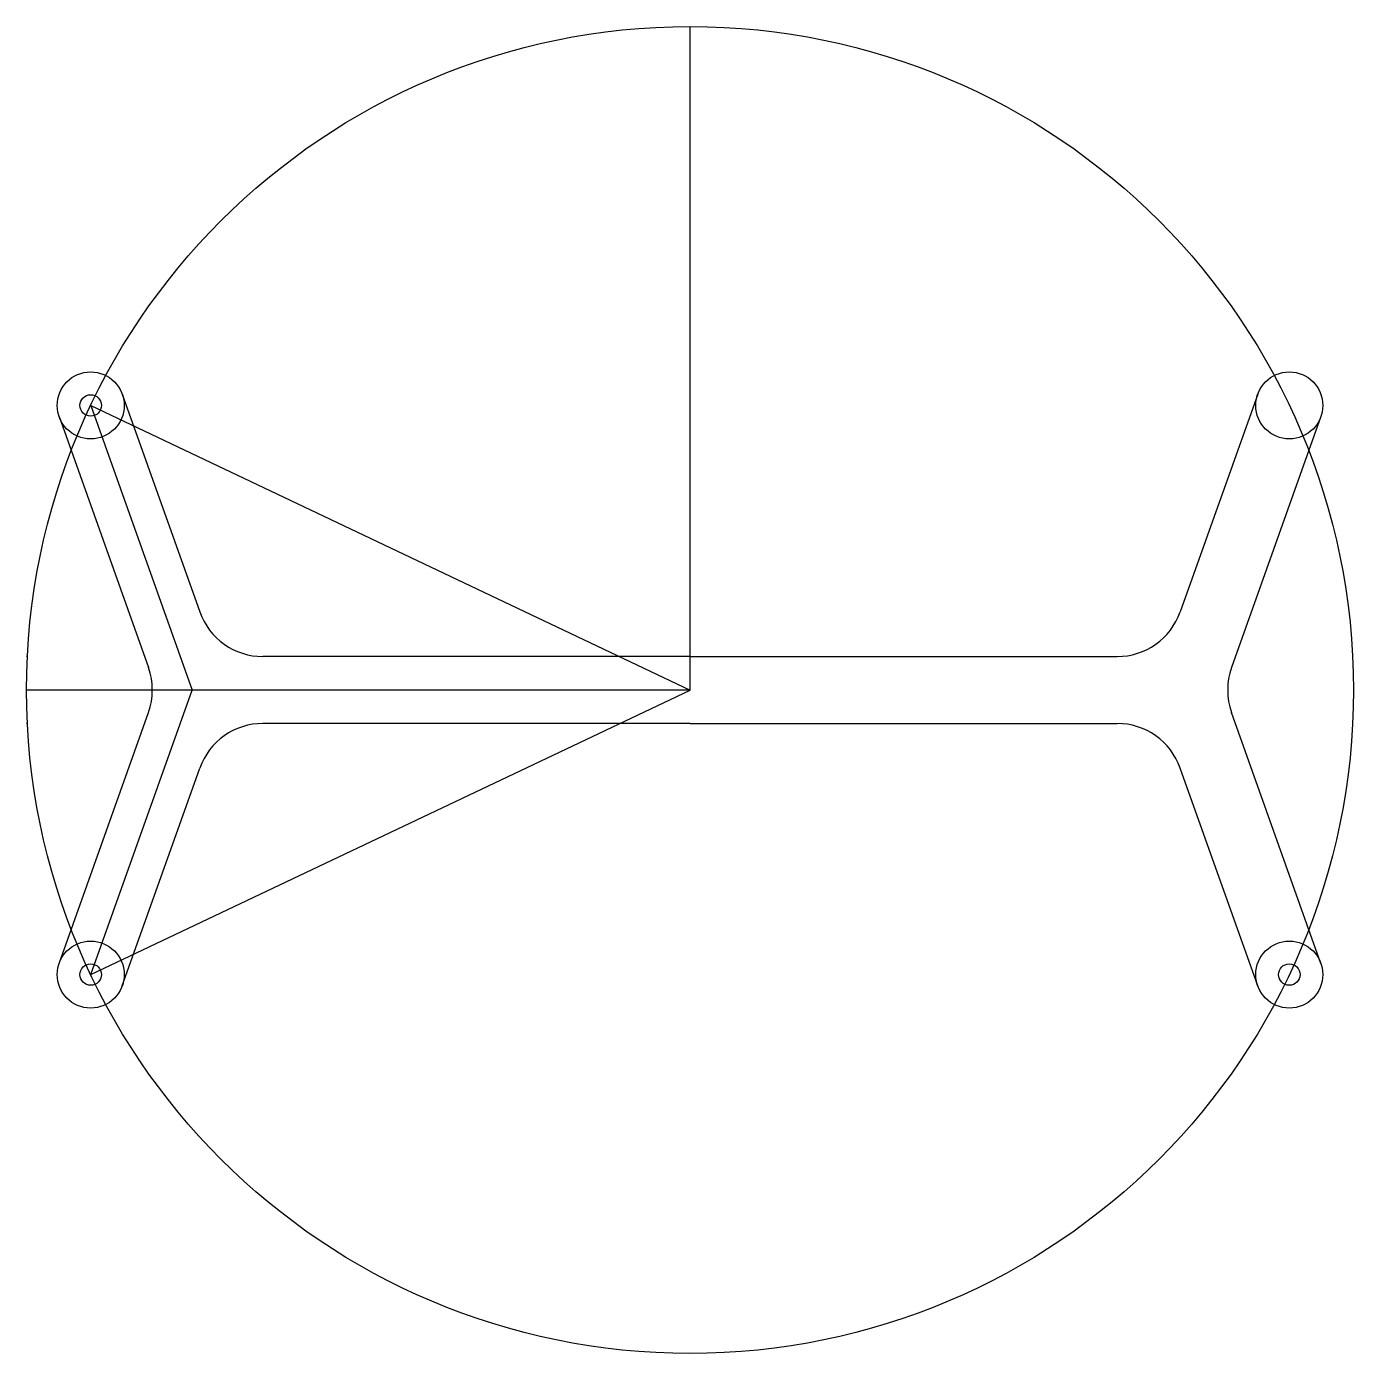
# Model space of a CAD drawing. Header units: millimetres. Extents: x -99 to 99, y -99 to 99.
import ezdxf

# ---------------------------------------------------------------- set-up
doc = ezdxf.new("R2010")
doc.units = ezdxf.units.MM
doc.layers.get('0').update_dxf_attribs({"linetype": 'CONTINUOUS'})

msp = doc.modelspace()

# ---------------------------------------------------------------- linework, layer by layer
for p, q in [((0, 0), (0, 99)), ((-84.72, 44.14), (-73.15, 11.65)), ((84.72, 44.14), (73.15, 11.65)), ((-89.43, 42.46), (0, 0)), ((-89.43, 42.46), (-74.31, 0)), ((-94.14, 40.79), (-80.81, 3.35)), ((94.14, 40.79), (80.81, 3.35)), ((-98.87, 5), (-99, 5)), ((0, 5), (-63.73, 5)), ((0, 5), (63.73, 5)), ((0, 0), (-99, 0)), ((-89.43, -42.46), (0, 0)), ((-89.43, -42.46), (-74.31, 0)), ((-94.14, -40.79), (-80.81, -3.35)), ((94.14, -40.79), (80.81, -3.35)), ((-98.87, -5), (-99, -5)), ((0, -5), (-63.73, -5)), ((0, -5), (63.73, -5)), ((-84.72, -44.14), (-73.15, -11.65)), ((84.72, -44.14), (73.15, -11.65))]:
    msp.add_line(p, q)
for centre, radius in [((0, 0), 99), ((-89.43, 42.46), 5), ((89.43, 42.46), 5), ((-89.43, 42.46), 1.6), ((-89.43, -42.46), 5), ((89.43, -42.46), 5), ((-89.43, -42.46), 1.6), ((89.43, -42.46), 1.6)]:
    msp.add_circle(centre, radius)
for centre, start, end in [((-63.73, 15), 199.6, 270), ((63.73, 15), 270, 340.4), ((-90.23, 0), -19.6, 19.6), ((90.23, 0), 160.4, 199.6), ((-63.73, -15), 90, 160.4), ((63.73, -15), 19.6, 90)]:
    msp.add_arc(centre, 10, start, end)

doc.saveas('drawing.dxf')
